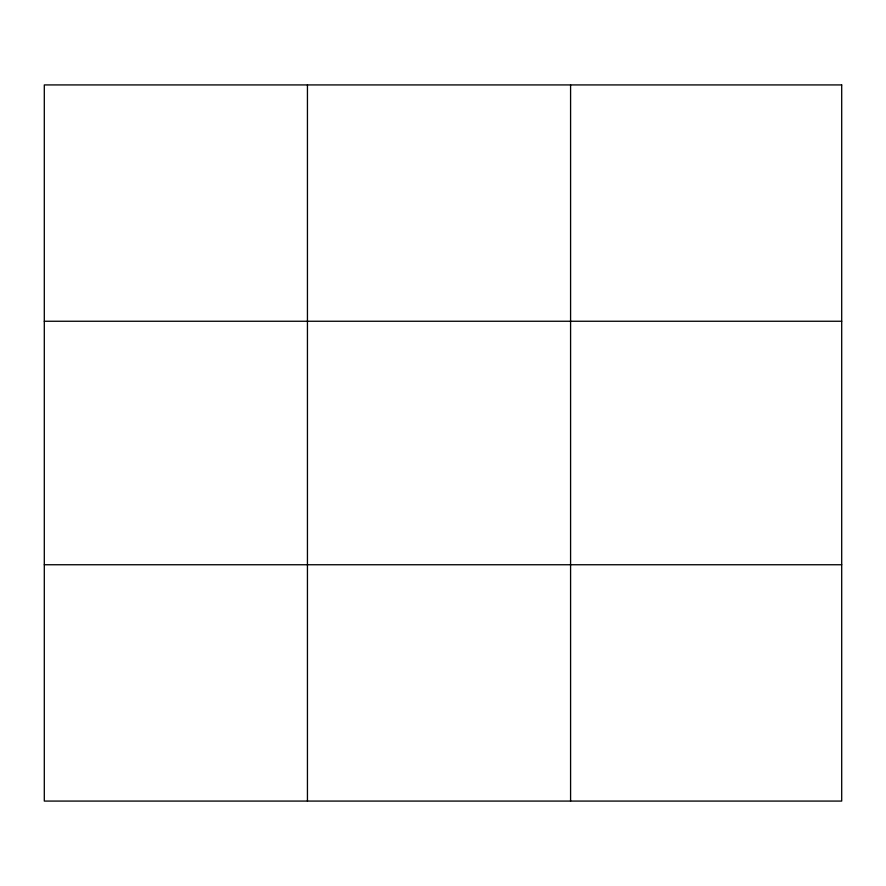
<?xml version="1.0" encoding="UTF-8"?>
<svg xmlns="http://www.w3.org/2000/svg" width="886" height="886" viewBox="0 0 886 886"><rect width="100%" height="100%" fill="white"/><g stroke="black" fill="none" stroke-linecap="round" stroke-linejoin="round"><path stroke-width="1.33" d="M307.442 84.923L307.442 801.077M570.584 84.923L570.584 801.077M44.3 321.253L841.7 321.253M44.3 564.747L841.7 564.747M841.7 84.923L841.7 801.077L44.3 801.077L44.3 84.923L841.7 84.923"/></g></svg>
